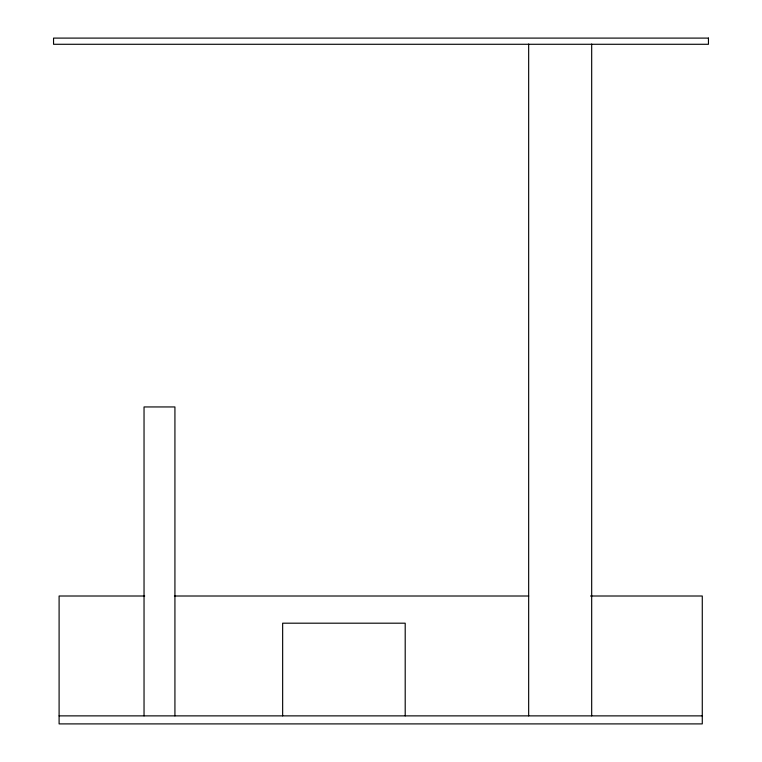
<?xml version="1.0" encoding="UTF-8"?>
<svg xmlns="http://www.w3.org/2000/svg" width="762" height="762" viewBox="0 0 762 762"><rect width="100%" height="100%" fill="white"/><g stroke="black" fill="none" stroke-linecap="round" stroke-linejoin="round"><path stroke-width="1.14" d="M144.704 596.008L59.103 596.008L59.103 723.9L702.278 723.9L702.278 596.008L590.521 596.008M174.422 596.008L528.704 596.008M59.103 715.87L702.278 715.87M591.683 44.044L591.683 715.87M528.666 44.044L528.666 715.87M405.203 715.87L405.203 623.192L282.654 623.192L282.654 715.87M174.927 715.87L174.927 406.946L144.037 406.946L144.037 715.87M708.45 38.1L53.55 38.1L53.55 44.282L708.45 44.282L708.45 38.1"/></g></svg>
